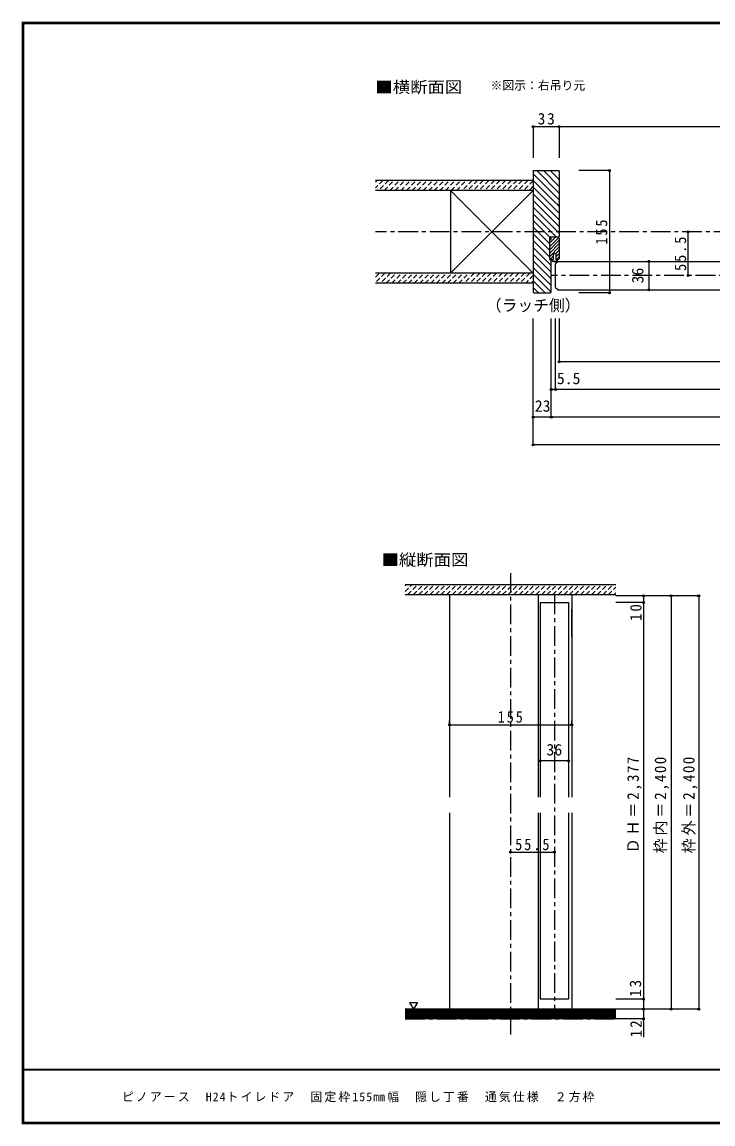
# Model space of a CAD drawing. Units: millimetres at full size, sheet at 1:5. Extents: x -973 to 977, y -718 to 696.
# Drawn here: x -973 to -97, y -701 to 696 of the extents above; entities that cross this region are included whole.
import ezdxf
from ezdxf.enums import TextEntityAlignment as Align

# ---------------------------------------------------------------- set-up
doc = ezdxf.new("R2010")
doc.units = ezdxf.units.MM
doc.header["$LTSCALE"] = 5
doc.header["$PDMODE"] = 32
doc.header["$PDSIZE"] = 2.5
doc.linetypes.add('CHAIN1', pattern=[8, 5, -1, 1, -1])
doc.linetypes.add('DASHED1', pattern=[1.8, 1.2, -0.6])
for name, color, linetype in [('0-0_補助線', 4, 'Continuous'), ('0-1_通り芯', 4, 'CHAIN1'), ('0-3_仕上げ', 7, 'Continuous'), ('0-4_枠', 3, 'Continuous'), ('0-6_扉', 6, 'Continuous'), ('0-A_文字', 3, 'Continuous'), ('0-B_寸法', 7, 'Continuous'), ('0-C_ハッチ', 4, 'DASHED1'), ('F-1_枠', 6, 'Continuous'), ('F-A_文字', 7, 'Continuous')]:
    doc.layers.add(name, color=color, linetype=linetype)
doc.styles.add('ＭＳ ゴシック', font='')
doc.styles.get('ＭＳ ゴシック').set_extended_font_data('MS Gothic')

msp = doc.modelspace()

# ---------------------------------------------------------------- linework, layer by layer
at = {"layer": '0-0_補助線'}
for p, q in [((-325.347, 563.226), (-292.347, 563.226)), ((-325.347, 563.226), (-325.347, 523.665)), ((-292.347, 563.226), (-292.347, 523.665)), ((-292.347, 563.226), (295.653, 563.226)), ((-325.347, 503.609), (-292.347, 470.609)), ((-320.752, 507.5), (-292.347, 479.095)), ((-312.267, 507.5), (-292.347, 487.58)), ((-303.782, 507.5), (-292.347, 496.065)), ((-228.679, 507.5), (-267.264, 507.5)), ((-228.679, 507.5), (-228.679, 352.5)), ((-325.347, 495.124), (-295.624, 465.401)), ((-325.347, 486.639), (-292.347, 453.639)), ((-325.347, 478.154), (-292.347, 445.154)), ((-325.347, 469.668), (-292.347, 436.668)), ((-325.347, 461.183), (-292.347, 428.183)), ((-295.447, 465.224), (-292.347, 462.124)), ((-325.347, 452.698), (-295.649, 423)), ((-325.347, 444.213), (-304.134, 423)), ((-325.347, 435.727), (-304.347, 414.727)), ((-325.347, 427.242), (-304.347, 406.242)), ((-297.125, 423), (-304.347, 415.778)), ((-292.96, 422.922), (-304.347, 411.535)), ((-292.347, 419.292), (-304.347, 407.292)), ((-325.347, 418.757), (-304.347, 397.757)), ((-325.347, 410.271), (-302.347, 387.271)), ((-292.347, 415.05), (-304.347, 403.05)), ((-292.347, 410.807), (-304.347, 398.807)), ((-292.347, 406.565), (-296.912, 402)), ((-325.347, 401.786), (-302.347, 378.786)), ((-325.347, 393.301), (-302.347, 370.301)), ((-299.847, 399.065), (-303.912, 395)), ((-293.847, 392.5), (-296.847, 389.5)), ((-292.347, 402.322), (-296.447, 398.222)), ((-292.347, 398.079), (-295.426, 395)), ((-325.347, 384.816), (-302.347, 361.816)), ((-325.347, 376.33), (-302.432, 353.415)), ((-325.347, 367.845), (-310.002, 352.5)), ((-325.347, 359.36), (-318.487, 352.5)), ((-228.679, 352.5), (-267.264, 352.5)), ((-431.5, -194.92), (-431.5, -189.709)), ((-431.5, -194.92), (-276.5, -194.92)), ((-276.5, -194.92), (-276.5, -189.709))]:
    msp.add_line(p, q, dxfattribs=at)
at = {"layer": '0-0_補助線', "color": 3}
for p, q in [((-325.347, 506.5), (-325.347, 353.5)), ((-292.347, 506.5), (-292.347, 424)), ((-304.347, 395), (-304.347, 423)), ((-293.347, 423), (-304.347, 423)), ((-304.347, 420), (-302.347, 420)), ((-302.347, 420), (-302.347, 423)), ((-292.347, 422), (-292.347, 396)), ((-292.347, 422), (-292.347, 396)), ((-304.347, 395), (-299.847, 395)), ((-302.368, 395), (-302.368, 395.004)), ((-302.347, 353.5), (-302.347, 395)), ((-299.847, 402), (-299.847, 395)), ((-296.447, 402), (-299.847, 402)), ((-296.447, 402), (-296.447, 395)), ((-293.347, 395), (-296.447, 395)), ((-293.897, 395), (-293.897, 395.004)), ((-302.347, 353.5), (-303.347, 352.5))]:
    msp.add_line(p, q, dxfattribs=at)
at = {"layer": '0-0_補助線', "color": 6}
for p, q in [((-293.847, 392.5), (-296.847, 389.5)), ((-296.847, 359.5), (-296.847, 389.5)), ((-296.847, 359.5), (-293.847, 356.5))]:
    msp.add_line(p, q, dxfattribs=at)
at = {"layer": '0-0_補助線', "color": 3}
for points in [[(-325.347, 506.5), (-324.347, 507.5), (-293.347, 507.5), (-292.347, 506.5)], [(-325.347, 353.5), (-324.347, 352.5), (-303.347, 352.5)]]:
    msp.add_lwpolyline(points, dxfattribs=at)
for centre, start, end in [((-293.347, 424), 270, 0), ((-293.347, 422), 0, 90), ((-293.347, 396), 270, 0)]:
    msp.add_arc(centre, 1, start, end, dxfattribs=at)
at = {"layer": '0-0_補助線'}
for radius, start, end in [(4.487, 199.27144, 340.72855), (3.887, 202.39487, 337.60513)]:
    msp.add_arc((-298.083, 396.485), radius, start, end, dxfattribs=at)
at = {"layer": '0-0_補助線', "color": 7}
for radius, start, end in [(4.487, 199.27144, 340.72855), (3.887, 202.39487, 337.60513)]:
    msp.add_arc((-298.083, 396.485), radius, start, end, dxfattribs=at)
for p in [(-325.347, 563.226), (-292.347, 563.226), (-228.679, 507.5), (-228.679, 352.5), (-431.5, -194.92), (-276.5, -194.92)]:
    msp.add_point(p, dxfattribs=at)
at = {"layer": '0-1_通り芯'}
for p, q in [((528.653, 430), (-525.347, 430)), ((-354, -2.5), (-354, -587.5)), ((-298.5, -29.756), (-298.5, -555.5)), ((-487.5, -567.5), (-220.5, -567.5))]:
    msp.add_line(p, q, dxfattribs=at)
at = {"layer": '0-3_仕上げ', "color": 2}
for p, q in [((-325.347, 495), (-525.347, 495)), ((-325.347, 482.5), (-525.347, 482.5)), ((-325.347, 377.5), (-525.347, 377.5)), ((-325.347, 365), (-525.347, 365)), ((-487.5, -17.256), (-220.5, -17.256)), ((-220.5, -555.5), (-487.5, -555.5)), ((-220.5, -567.5), (-487.5, -567.5))]:
    msp.add_line(p, q, dxfattribs=at)
at = {"layer": '0-3_仕上げ', "color": 3}
msp.add_line((-430.347, 482.5), (-430.347, 377.5), dxfattribs=at)
at = {"layer": '0-3_仕上げ'}
for p, q in [((-325.347, 377.5), (-430.347, 482.5)), ((-430.347, 377.5), (-325.347, 482.5)), ((-487.5, -29.756), (-220.5, -29.756)), ((-220.5, -557), (-487.5, -557)), ((-220.5, -558.5), (-487.5, -558.5)), ((-220.5, -560), (-487.5, -560)), ((-220.5, -561.5), (-487.5, -561.5)), ((-220.5, -563), (-487.5, -563)), ((-220.5, -564.5), (-487.5, -564.5)), ((-220.5, -566), (-487.5, -566))]:
    msp.add_line(p, q, dxfattribs=at)
at = {"layer": '0-4_枠', "color": 4}
for p, q in [((-431.5, -29.756), (-431.5, -286.506)), ((-319, -29.756), (-319, -286.506)), ((-276.5, -29.756), (-276.5, -286.506)), ((-431.5, -306.506), (-431.5, -555.5)), ((-319, -306.506), (-319, -555.5)), ((-276.5, -306.506), (-276.5, -555.5))]:
    msp.add_line(p, q, dxfattribs=at)
at = {"layer": '0-6_扉'}
for p, q in [((-293.847, 392.5), (299.153, 392.5)), ((-293.847, 356.5), (299.153, 356.5)), ((-316.5, -39.756), (-316.5, -286.506)), ((-316.5, -306.506), (-316.5, -542.5)), ((-280.5, -306.506), (-280.5, -542.5)), ((-280.5, -542.5), (-316.5, -542.5))]:
    msp.add_line(p, q, dxfattribs=at)
msp.add_lwpolyline([(-316.5, -39.756), (-280.5, -39.756), (-280.5, -286.506)], dxfattribs=at)
at = {"layer": '0-A_文字', "color": 7}
msp.add_line((-481.935, -546.686), (-476.935, -555.347), dxfattribs=at)
msp.add_lwpolyline([(-481.935, -546.686), (-471.935, -546.686), (-476.935, -555.347)], dxfattribs=at)
at = {"layer": '0-B_寸法', "color": 4}
for p, q in [((-128.679, 374.5), (-128.679, 430)), ((-178.679, 392.5), (-178.679, 356.5)), ((-325.347, 160), (-325.347, 320)), ((-302.347, 195), (-302.347, 320)), ((-296.847, 230), (-296.847, 320)), ((-292.347, 320), (-292.347, 265)), ((264.153, 265), (-292.347, 265)), ((305.653, 230), (-301.347, 230)), ((328.653, 195), (-325.347, 195)), ((328.653, 160), (-325.347, 160)), ((-115.5, -31.556), (-220.5, -31.556)), ((-185.5, -39.756), (-220.5, -39.756)), ((-185.5, -31.556), (-185.5, -591.002)), ((-150.5, -31.556), (-150.5, -555.5)), ((-115.5, -31.556), (-115.5, -555.5)), ((-276.5, -82.978), (-276.5, -48.456)), ((-280.5, -240.638), (-316.5, -240.638)), ((-354, -356.506), (-298.5, -356.506)), ((-185.5, -542.5), (-220.5, -542.5)), ((-115.5, -555.5), (-220.5, -555.5)), ((-185.5, -567.5), (-220.5, -567.5))]:
    msp.add_line(p, q, dxfattribs=at)
at = {"layer": '0-B_寸法', "color": 4, "linetype": 'CHAIN1'}
msp.add_line((305.653, 374.5), (-302.347, 374.5), dxfattribs=at)
at = {"layer": '0-B_寸法'}
for p in [(-128.679, 430), (-178.679, 392.5), (-128.679, 374.5), (-178.679, 356.5), (-292.347, 265), (-302.347, 230), (-296.847, 230), (-325.347, 195), (-302.347, 195), (-325.347, 160), (-185.5, -31.556), (-185.5, -39.756), (-150.5, -31.556), (-115.5, -31.556), (-316.5, -240.638), (-280.5, -240.638), (-354, -356.506), (-298.5, -356.506), (-185.5, -542.5), (-185.5, -555.5), (-150.5, -555.5), (-115.5, -555.5), (-185.5, -567.5)]:
    msp.add_point(p, dxfattribs=at)
at = {"layer": '0-C_ハッチ'}
for p, q in [((-525.347, 492.668), (-523.015, 495)), ((-515.944, 495), (-525.347, 485.597)), ((-508.873, 495), (-521.373, 482.5)), ((-514.302, 482.5), (-501.802, 495)), ((-507.231, 482.5), (-494.731, 495)), ((-500.16, 482.5), (-487.66, 495)), ((-493.089, 482.5), (-480.589, 495)), ((-486.018, 482.5), (-473.518, 495)), ((-478.947, 482.5), (-466.447, 495)), ((-471.876, 482.5), (-459.376, 495)), ((-464.805, 482.5), (-452.305, 495)), ((-457.734, 482.5), (-445.234, 495)), ((-450.662, 482.5), (-438.162, 495)), ((-443.591, 482.5), (-431.091, 495)), ((-436.52, 482.5), (-424.02, 495)), ((-429.449, 482.5), (-416.949, 495)), ((-422.378, 482.5), (-409.878, 495)), ((-402.807, 495), (-415.307, 482.5)), ((-395.736, 495), (-408.236, 482.5)), ((-388.665, 495), (-401.165, 482.5)), ((-381.594, 495), (-394.094, 482.5)), ((-374.523, 495), (-387.023, 482.5)), ((-367.452, 495), (-379.952, 482.5)), ((-360.381, 495), (-372.881, 482.5)), ((-353.31, 495), (-365.81, 482.5)), ((-346.239, 495), (-358.739, 482.5)), ((-339.168, 495), (-351.668, 482.5)), ((-332.096, 495), (-344.596, 482.5)), ((-325.347, 494.678), (-337.525, 482.5)), ((-325.347, 487.607), (-330.454, 482.5)), ((-525.347, 372.46), (-520.307, 377.5)), ((-513.236, 377.5), (-525.347, 365.389)), ((-506.165, 377.5), (-518.665, 365)), ((-511.594, 365), (-499.094, 377.5)), ((-504.523, 365), (-492.023, 377.5)), ((-497.452, 365), (-484.952, 377.5)), ((-490.381, 365), (-477.881, 377.5)), ((-483.31, 365), (-470.81, 377.5)), ((-476.239, 365), (-463.739, 377.5)), ((-469.168, 365), (-456.668, 377.5)), ((-462.096, 365), (-449.596, 377.5)), ((-455.025, 365), (-442.525, 377.5)), ((-447.954, 365), (-435.454, 377.5)), ((-440.883, 365), (-428.383, 377.5)), ((-433.812, 365), (-421.312, 377.5)), ((-426.741, 365), (-414.241, 377.5)), ((-419.67, 365), (-407.17, 377.5)), ((-400.099, 377.5), (-412.599, 365)), ((-393.028, 377.5), (-405.528, 365)), ((-385.957, 377.5), (-398.457, 365)), ((-378.886, 377.5), (-391.386, 365)), ((-371.815, 377.5), (-384.315, 365)), ((-364.744, 377.5), (-377.244, 365)), ((-357.673, 377.5), (-370.173, 365)), ((-350.601, 377.5), (-363.101, 365)), ((-343.53, 377.5), (-356.03, 365)), ((-336.459, 377.5), (-348.959, 365)), ((-329.388, 377.5), (-341.888, 365)), ((-325.347, 374.47), (-334.817, 365)), ((-325.347, 367.399), (-327.746, 365)), ((-487.5, -25.951), (-478.805, -17.256)), ((-487.5, -18.88), (-485.876, -17.256)), ((-484.234, -29.756), (-471.734, -17.256)), ((-477.163, -29.756), (-464.663, -17.256)), ((-470.091, -29.756), (-457.591, -17.256)), ((-463.02, -29.756), (-450.52, -17.256)), ((-455.949, -29.756), (-443.449, -17.256)), ((-448.878, -29.756), (-436.378, -17.256)), ((-441.807, -29.756), (-429.307, -17.256)), ((-434.736, -29.756), (-422.236, -17.256)), ((-427.665, -29.756), (-415.165, -17.256)), ((-420.594, -29.756), (-408.094, -17.256)), ((-413.523, -29.756), (-401.023, -17.256)), ((-406.452, -29.756), (-393.952, -17.256)), ((-399.381, -29.756), (-386.881, -17.256)), ((-392.31, -29.756), (-379.81, -17.256)), ((-385.239, -29.756), (-372.739, -17.256)), ((-378.168, -29.756), (-365.668, -17.256)), ((-371.097, -29.756), (-358.597, -17.256)), ((-364.025, -29.756), (-351.525, -17.256)), ((-356.954, -29.756), (-344.454, -17.256)), ((-349.883, -29.756), (-337.383, -17.256)), ((-342.812, -29.756), (-330.312, -17.256)), ((-335.741, -29.756), (-323.241, -17.256)), ((-328.67, -29.756), (-316.17, -17.256)), ((-321.599, -29.756), (-309.099, -17.256)), ((-314.528, -29.756), (-302.028, -17.256)), ((-307.457, -29.756), (-294.957, -17.256)), ((-300.386, -29.756), (-287.886, -17.256)), ((-293.315, -29.756), (-280.815, -17.256)), ((-286.244, -29.756), (-273.744, -17.256)), ((-279.173, -29.756), (-266.673, -17.256)), ((-272.102, -29.756), (-259.602, -17.256)), ((-265.031, -29.756), (-252.531, -17.256)), ((-257.959, -29.756), (-245.459, -17.256)), ((-250.888, -29.756), (-238.388, -17.256)), ((-243.817, -29.756), (-231.317, -17.256)), ((-236.746, -29.756), (-224.246, -17.256)), ((-229.675, -29.756), (-220.5, -20.581)), ((-222.604, -29.756), (-220.5, -27.652))]:
    msp.add_line(p, q, dxfattribs=at)
at = {"layer": 'F-1_枠'}
for p, q in [((-973.347, 695.833), (-973.347, -700.833)), ((-973.347, 695.833), (976.653, 695.833)), ((-973.347, 695), (976.653, 695)), ((-973.347, 694.167), (976.653, 694.167)), ((-972.514, 695.833), (-972.514, -700.833)), ((-971.68, 695.833), (-971.68, -700.833)), ((976.653, -631.667), (-973.347, -631.667)), ((976.653, -632.5), (-973.347, -632.5)), ((976.653, -699.167), (-973.347, -699.167)), ((976.653, -700), (-973.347, -700)), ((976.653, -700.833), (-973.347, -700.833))]:
    msp.add_line(p, q, dxfattribs=at)

# ---------------------------------------------------------------- texts
at = {"layer": '0-0_補助線', "color": 7, "char_height": 14.66, "attachment_point": 7, "style": 'ＭＳ ゴシック'}
for s, insert in [('\\T1.27;\\W0.95;33', (-319.472, 565.726)), ('\\T1.27;\\W0.9;155', (-370.25, -192.42))]:
    msp.add_mtext(s, dxfattribs=dict(at, insert=insert))
at = {"layer": '0-0_補助線', "color": 7, "insert": (-231.179, 413.75), "char_height": 14.66, "attachment_point": 7, "rotation": 90, "style": 'ＭＳ ゴシック'}
msp.add_mtext('\\T1.27;\\W0.9;155', dxfattribs=at)
at = {"layer": '0-A_文字', "color": 7, "style": 'ＭＳ ゴシック', "width": 1.1}
for s, p in [('■横断面図', (-525.347, 601.667)), ('■縦断面図', (-517.5, 2.5))]:
    msp.add_text(s, height=14.66, dxfattribs=at).set_placement(p, align=Align.BOTTOM_LEFT)
at = {"layer": '0-A_文字', "color": 7, "style": 'ＭＳ ゴシック'}
for s, height, p in [('※図示：右吊り元', 11, (-379.39, 606.667)), ('（ラッチ側）', 14.66, (-385.347, 325))]:
    msp.add_text(s, height=height, dxfattribs=at).set_placement(p, align=Align.BOTTOM_LEFT)
at = {"layer": '0-B_寸法', "style": 'ＭＳ ゴシック'}
msp.add_text('36', height=14.66, rotation=90, dxfattribs=at).set_placement((-181.179, 364.5), align=Align.BOTTOM_LEFT)
for s, p in [('5.5', (-295.361, 232.5)), ('23', (-323.347, 197.5)), ('36', (-308.5, -238.138))]:
    msp.add_text(s, height=14.66, dxfattribs=at).set_placement(p, align=Align.BOTTOM_LEFT)
at = {"layer": '0-B_寸法', "char_height": 14.66, "attachment_point": 7, "rotation": 90, "style": 'ＭＳ ゴシック'}
for s, insert in [('\\T1.28;\\W0.9;55.5', (-131.179, 380.375)), ('\\T1.27;\\W0.95;10', (-187.663, -63.436)), ('\\T1.19;\\W0.95;ＤＨ＝2,377', (-187.68, -357.756)), ('\\T1.19;\\W0.95;枠内＝2,400', (-153, -357.756)), ('\\T1.19;\\W0.95;枠外＝2,400', (-116.986, -357.756)), ('\\T1.27;\\W0.95;13', (-188.209, -539.741)), ('\\T1.27;\\W0.95;12', (-187.696, -590.988))]:
    msp.add_mtext(s, dxfattribs=dict(at, insert=insert))
at = {"layer": '0-B_寸法', "insert": (-348.125, -354.006), "char_height": 14.66, "attachment_point": 7, "style": 'ＭＳ ゴシック'}
msp.add_mtext('\\T1.28;\\W0.9;55.5', dxfattribs=at)
at = {"layer": 'F-A_文字', "insert": (-846.68, -673.333), "char_height": 11, "attachment_point": 7, "style": 'ＭＳ ゴシック'}
msp.add_mtext('\\T1.18;ピノアース\u3000H24トイレドア\u3000固定枠155㎜幅\u3000隠し丁番\u3000通気仕様\u3000２方枠', dxfattribs=at)

doc.saveas('drawing.dxf')
